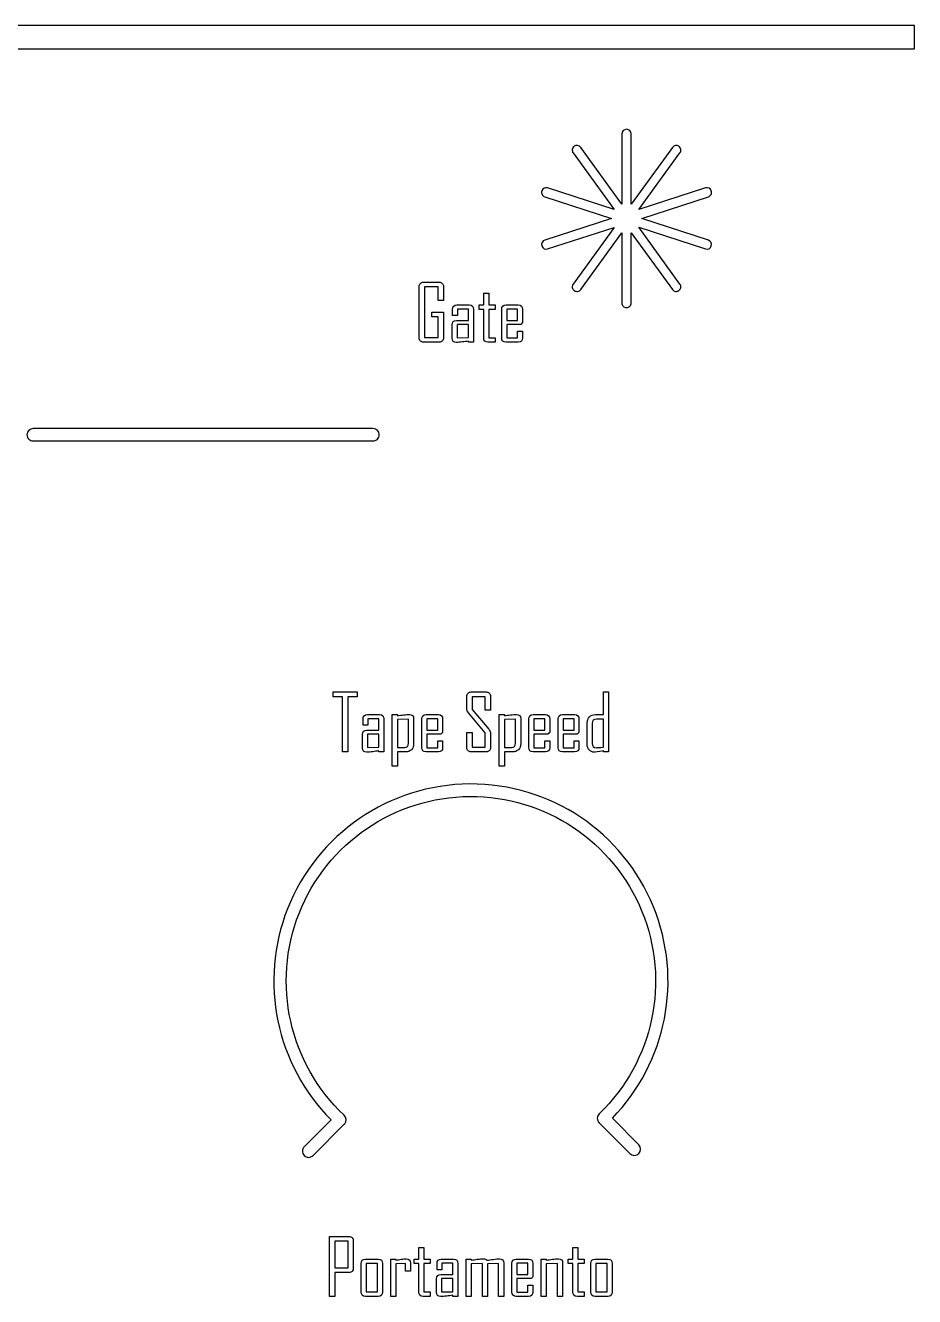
# Model space of a CAD drawing. Extents: x 0 to 261, y 10 to 469.
# Drawn here: x 98.9 to 260.8, y 237.3 to 468.9 of the extents above; entities that cross this region are included whole.
import ezdxf

# ---------------------------------------------------------------- set-up
doc = ezdxf.new("R2010")
doc.units = 0
doc.layers.add('Copie_de_Design', color=7, linetype='CONTINUOUS')

msp = doc.modelspace()

# ---------------------------------------------------------------- linework, layer by layer
at = {"layer": 'Copie_de_Design', "color": 7}
for points in [[(0, 468.851501), (0, 464.599532), (260.787402, 464.599532), (260.787402, 468.851501)], [(208.344067, 449.92815)], [(188.508399, 415.126653), (188.508399, 417.170906), (186.512981, 417.170906), (186.512981, 415.126653)], [(179.56391, 412.000965), (179.56391, 414.401046), (177.491747, 414.401046), (177.491747, 411.959103)], [(159.292295, 346.593379), (157.603864, 346.593379), (157.603864, 336.532575), (156.634064, 336.532575), (156.634064, 346.593379), (154.931683, 346.593379), (154.931683, 347.451548), (159.292295, 347.451548)], [(173.957905, 340.502477), (173.957905, 342.546732), (171.96249, 342.546732), (171.96249, 340.502477)], [(193.444608, 340.502477), (193.444608, 342.546732), (191.449193, 342.546732), (191.449193, 340.502477)], [(198.77502, 340.502477), (198.77502, 342.546732), (196.779603, 342.546732), (196.779603, 340.502477)], [(163.255218, 337.376789), (163.255218, 339.776872), (161.183055, 339.776872), (161.183055, 337.334927)], [(168.648423, 338.130315)], [(188.135127, 338.130315)], [(204.147298, 337.376781)], [(157.621303, 242.577181), (157.621303, 247.440138), (155.235178, 247.440138), (155.235178, 242.577181)], [(162.986601, 238.1955), (162.986601, 243.351488), (160.942346, 243.351488), (160.942346, 238.1955)], [(190.371243, 241.349221), (190.371243, 243.393477), (188.375828, 243.393477), (188.375828, 241.349221)], [(204.806614, 238.1955), (204.806614, 243.351488), (202.762358, 243.351488), (202.762358, 238.1955)], [(176.724272, 238.223534), (176.724272, 240.623617), (174.652109, 240.623617), (174.652109, 238.181675)]]:
    msp.add_lwpolyline(points, close=True, dxfattribs=at)
for points in [[(207.491455, 449.088082), (207.491455, 436.324031), (199.993517, 446.643099)], [(216.69461, 446.643048), (209.196672, 436.323979), (209.196672, 449.088082)], [(198.614276, 445.64005), (206.112209, 435.320981), (193.97508, 439.25803)], [(222.713041, 439.257979), (210.575912, 435.308393), (218.073851, 445.639998)], [(193.461027, 437.640615), (205.598156, 433.703566), (193.461027, 429.753987)], [(223.239676, 429.753935), (211.102547, 433.703515), (223.239676, 437.640564)], [(193.97508, 428.13652), (206.112209, 432.073562), (198.614276, 421.754494)], [(199.993517, 420.751445), (207.491455, 431.070462), (207.491455, 418.318954)], [(209.196672, 418.318954), (209.196672, 431.070462), (216.69461, 420.751394)], [(218.073851, 421.754443), (210.575912, 432.086049), (222.713041, 428.136469)], [(171.365961, 422.075721), (174.2335, 422.075721)], [(170.591519, 411.931196), (170.591519, 421.301279)], [(175.007942, 421.301279), (175.007942, 418.761658), (174.031166, 418.761658), (174.031166, 421.217555), (171.561314, 421.217555), (171.561314, 412.014917), (174.031166, 412.014917), (174.031166, 415.789464), (172.86601, 415.789464), (172.86601, 416.626702), (175.007942, 416.626702), (175.007942, 411.931196)], [(182.326793, 411.945148), (182.326793, 417.129043), (181.510486, 417.129043), (181.510486, 417.945351), (182.326793, 417.945351), (182.326793, 420.059375), (183.240777, 420.059375), (183.240777, 417.945351), (184.426863, 417.945351), (184.426863, 417.129043), (183.240777, 417.129043), (183.240777, 411.973055), (184.426863, 411.973055), (184.426863, 411.156751)], [(177.380116, 415.126647), (179.56391, 415.126647), (179.56391, 417.1709), (177.568495, 417.1709), (177.568495, 416.012723), (176.668464, 416.012723), (176.668464, 417.156948)], [(177.449885, 417.945345), (179.68252, 417.945345)], [(180.463941, 417.156948), (180.463941, 411.156751)], [(185.61295, 411.945148), (185.61295, 417.156953)], [(186.394374, 417.945351), (188.627006, 417.945351)], [(189.408427, 417.156953), (189.408427, 414.715011), (189.094465, 414.387091), (186.512981, 414.387091), (186.512981, 411.931196), (188.508399, 411.931196), (188.508399, 413.173097), (189.408427, 413.173097), (189.408427, 411.945148)], [(176.591716, 411.868397), (176.591716, 414.345223)], [(174.2335, 411.156754), (171.365961, 411.156754)], [(180.463941, 411.156751), (179.549955, 411.156751), (179.549955, 411.345142)], [(184.426863, 411.156751), (183.108214, 411.156751)], [(188.627006, 411.156751), (186.394374, 411.156751)], [(162.161663, 395.433071), (100.292199, 395.433071)], [(100.292199, 393.168677), (162.161663, 393.168677)], [(180.041834, 347.451545), (182.790763, 347.451545)], [(202.619339, 343.3212), (204.147298, 343.3212), (204.147298, 347.451571), (205.06826, 347.451571), (205.06826, 336.532575)], [(179.260413, 344.465402), (179.260413, 346.677103)], [(183.558226, 346.677103), (183.558226, 344.137484), (182.588428, 344.137484), (182.588428, 346.593379), (180.230207, 346.593379), (180.230207, 344.290978), (183.258218, 340.648994)], [(161.141193, 343.321172), (163.373828, 343.321172)], [(168.132127, 336.532575), (166.604168, 336.532575), (166.604168, 333.958071), (165.676229, 333.958071), (165.676229, 343.321177), (166.604168, 343.321177), (166.604168, 343.132787)], [(171.84388, 343.321177), (174.076515, 343.321177)], [(179.260413, 337.30702), (179.260413, 340.076883), (180.230213, 340.076883), (180.230213, 337.390744), (182.588434, 337.390744), (182.588434, 339.993159), (179.574378, 343.63514)], [(187.61883, 336.532575), (186.090874, 336.532575), (186.090874, 333.958071), (185.162936, 333.958071), (185.162936, 343.321177), (186.090874, 343.321177), (186.090874, 343.132787)], [(191.330586, 343.321177), (193.563218, 343.321177)], [(196.660996, 343.321177), (198.893628, 343.321177)], [(161.071424, 340.502471), (163.255218, 340.502471), (163.255218, 342.546727), (161.259803, 342.546727), (161.259803, 341.388547), (160.359772, 341.388547), (160.359772, 342.532772)], [(164.155249, 342.532772), (164.155249, 336.532575)], [(168.648423, 338.130315), (168.648423, 342.490927), (166.604168, 342.435112), (166.604168, 337.348894), (167.887933, 337.348894)], [(169.576362, 342.602555), (169.576362, 337.990765)], [(171.062459, 337.320975), (171.062459, 342.532777)], [(174.857936, 342.532777), (174.857936, 340.090835), (174.54397, 339.762917), (171.96249, 339.762917), (171.96249, 337.30702), (173.957905, 337.30702), (173.957905, 338.548924), (174.857936, 338.548924), (174.857936, 337.320975)], [(188.135127, 338.130315), (188.135127, 342.490927), (186.090874, 342.435112), (186.090874, 337.348894), (187.374637, 337.348894)], [(189.063065, 342.602555), (189.063065, 337.990765)], [(190.549162, 337.320975), (190.549162, 342.532777)], [(194.344639, 342.532777), (194.344639, 340.090835), (194.030677, 339.762917), (191.449193, 339.762917), (191.449193, 337.30702), (193.444608, 337.30702), (193.444608, 338.548924), (194.344639, 338.548924), (194.344639, 337.320975)], [(195.879574, 337.320975), (195.879574, 342.532777)], [(199.675049, 342.532777), (199.675049, 340.090835), (199.361086, 339.762917), (196.779603, 339.762917), (196.779603, 337.30702), (198.77502, 337.30702), (198.77502, 338.548924), (199.675049, 338.548924), (199.675049, 337.320975)], [(201.175104, 337.893109), (201.175104, 341.86301)], [(202.096066, 341.71647), (202.096066, 338.088441)], [(204.147298, 337.376789), (204.147298, 342.50487), (202.863532, 342.50487)], [(160.283024, 337.244221), (160.283024, 339.72105)], [(183.558226, 339.832687), (183.558226, 337.30702)], [(164.155249, 336.532575), (163.241266, 336.532575), (163.241266, 336.720966)], [(174.076515, 336.532575), (171.84388, 336.532575)], [(182.790763, 336.532578), (180.041834, 336.532578)], [(193.563218, 336.532575), (191.330586, 336.532575)], [(198.893628, 336.532575), (196.660996, 336.532575)], [(205.06826, 336.532575), (204.147298, 336.532575), (204.147298, 336.720966)], [(179.795458, 330.69552), (179.794918, 330.695745)], [(154.532226, 269.519476), (149.644041, 264.635686)], [(151.249513, 263.030221), (156.940431, 268.726996)], [(203.33222, 269.020126), (203.33672, 269.014126), (203.33972, 269.011126)], [(203.34722, 269.003626), (208.956102, 263.394736)], [(210.561575, 264.994351), (205.753955, 269.806358)], [(157.809688, 241.712028), (155.235183, 241.712028), (155.235183, 237.379323), (154.265377, 237.379323), (154.265377, 248.298293), (157.809682, 248.298293)], [(158.591098, 247.523851), (158.591103, 242.493446)], [(170.500808, 238.16772), (170.500808, 243.351615), (169.6845, 243.351615), (169.6845, 244.167922), (170.500808, 244.167922), (170.500808, 246.281947), (171.414791, 246.281947), (171.414791, 244.167922), (172.600877, 244.167922), (172.600877, 243.351615), (171.414791, 243.351615), (171.414791, 238.195627), (172.600877, 238.195627), (172.600877, 237.37932)], [(198.548266, 238.16772), (198.548266, 243.351615), (197.731959, 243.351615), (197.731959, 244.167922), (198.548266, 244.167922), (198.548266, 246.281947), (199.462249, 246.281947), (199.462249, 244.167922), (200.648336, 244.167922), (200.648336, 243.351615), (199.462249, 243.351615), (199.462249, 238.195627), (200.648336, 238.195627), (200.648336, 237.37932)], [(160.014407, 238.16772), (160.014407, 243.379522)], [(160.795828, 244.167922), (163.12614, 244.167922)], [(163.91454, 243.379522), (163.91454, 238.16772)], [(168.979827, 241.935287), (168.065841, 241.935287), (168.065841, 243.33766), (166.356482, 243.281846), (166.356482, 237.37932), (165.428544, 237.37932), (165.428544, 244.167922), (166.356482, 244.167922), (166.356482, 243.979532)], [(168.979827, 243.4493), (168.979827, 241.935287)], [(174.540478, 241.349216), (176.724272, 241.349216), (176.724272, 243.393477), (174.728857, 243.393477), (174.728857, 242.235298), (173.828826, 242.235298), (173.828826, 243.379522)], [(174.610247, 244.167922), (176.842882, 244.167922)], [(177.624303, 243.379522), (177.624303, 237.37932)], [(185.968769, 237.37932), (185.040831, 237.37932), (185.040831, 243.33766), (183.017509, 243.281846), (183.017509, 237.37932), (182.096546, 237.37932), (182.096546, 243.33766), (180.073222, 243.281846), (180.073222, 237.37932), (179.145283, 237.37932), (179.145283, 244.167922), (180.073222, 244.167922), (180.073222, 243.979532)], [(185.968769, 243.4493), (185.968769, 237.37932)], [(187.475797, 238.16772), (187.475797, 243.379522)], [(188.257218, 244.167922), (190.489853, 244.167922)], [(191.271274, 243.379522), (191.271274, 240.93758), (190.957309, 240.609662), (188.375828, 240.609662), (188.375828, 238.153765), (190.371243, 238.153765), (190.371243, 239.395669), (191.271274, 239.395669), (191.271274, 238.16772)], [(196.706341, 237.37932), (195.778403, 237.37932), (195.778403, 243.33766), (193.734147, 243.281846), (193.734147, 237.37932), (192.806209, 237.37932), (192.806209, 244.167922), (193.734147, 244.167922), (193.734147, 243.979532)], [(196.706341, 243.4493), (196.706341, 237.37932)], [(201.83442, 238.16772), (201.83442, 243.379522)], [(202.615841, 244.167922), (204.946152, 244.167922)], [(205.734552, 243.379522), (205.734552, 238.16772)], [(173.752081, 238.090966), (173.752081, 240.567795)], [(163.12614, 237.37932), (160.795828, 237.37932)], [(172.600877, 237.37932), (171.282229, 237.37932)], [(177.624303, 237.37932), (176.71032, 237.37932), (176.71032, 237.567711)], [(190.489853, 237.37932), (188.257218, 237.37932)], [(200.648336, 237.37932), (199.329687, 237.37932)], [(204.946152, 237.37932), (202.615841, 237.37932)]]:
    msp.add_lwpolyline(points, dxfattribs=at)
for points in [[(208.344067, 449.92815), (207.877295, 449.930017), (207.496506, 449.55483), (207.491455, 449.088082)], [(209.196672, 449.088082), (209.191621, 449.554828), (208.810836, 449.930014), (208.344067, 449.92815)], [(198.802372, 446.831194), (198.618706, 446.69876), (198.495532, 446.498463), (198.460213, 446.274802)], [(199.437124, 446.985258), (199.213462, 447.020577), (198.984957, 446.965115), (198.802372, 446.831194)], [(199.993517, 446.643099), (199.861082, 446.826765), (199.660786, 446.949939), (199.437124, 446.985258)], [(217.251003, 446.985206), (217.027341, 446.949888), (216.827045, 446.826713), (216.69461, 446.643048)], [(217.885755, 446.831143), (217.70317, 446.965064), (217.474665, 447.020525), (217.251003, 446.985206)], [(218.227914, 446.27475), (218.192595, 446.498412), (218.069421, 446.698709), (217.885755, 446.831143)], [(198.460213, 446.274802), (198.424894, 446.05114), (198.480356, 445.822635), (198.614276, 445.64005)], [(218.073851, 445.639998), (218.207771, 445.822583), (218.263233, 446.051088), (218.227914, 446.27475)], [(192.909323, 438.718909), (192.837464, 438.502794), (192.855419, 438.266872), (192.959156, 438.06412)], [(193.97508, 439.25803), (193.53212, 439.400668), (193.056869, 439.160258), (192.909323, 438.718909)], [(192.959156, 438.06412), (193.062893, 437.861369), (193.243718, 437.708779), (193.461027, 437.640615)], [(223.778797, 438.718858), (223.631252, 439.160207), (223.156, 439.400617), (222.713041, 439.257979)], [(223.239676, 437.640564), (223.454675, 437.711336), (223.632528, 437.865006), (223.73375, 438.067459)], [(223.73375, 438.067459), (223.834972, 438.269913), (223.851187, 438.504398), (223.778797, 438.718858)], [(193.461027, 429.753987), (193.014633, 429.611728), (192.767768, 429.134841), (192.909323, 428.688224)], [(192.909323, 428.688224), (193.051582, 428.241833), (193.528465, 427.994968), (193.97508, 428.13652)], [(222.713041, 428.136469), (223.159656, 427.994917), (223.636538, 428.241782), (223.778797, 428.688172)], [(223.778797, 428.688172), (223.921439, 429.131134), (223.681028, 429.60639), (223.239676, 429.753935)], [(170.591519, 421.301279), (170.591519, 421.529194), (170.663614, 421.715247), (170.807803, 421.859438)], [(170.807803, 421.859438), (170.951991, 422.003627), (171.138044, 422.075721), (171.365961, 422.075721)], [(174.2335, 422.075721), (174.461415, 422.075721), (174.647468, 422.003627), (174.791659, 421.859438)], [(174.791659, 421.859438), (174.935848, 421.715249), (175.007942, 421.529196), (175.007942, 421.301279)], [(198.614276, 421.754494), (198.480356, 421.571909), (198.424894, 421.343404), (198.460213, 421.119742)], [(218.227914, 421.119691), (218.263233, 421.343353), (218.207771, 421.571858), (218.073851, 421.754443)], [(198.460213, 421.119742), (198.495532, 420.89608), (198.618706, 420.695784), (198.802372, 420.56335)], [(198.802372, 420.56335), (198.984957, 420.429429), (199.213462, 420.373967), (199.437124, 420.409286)], [(199.437124, 420.409286), (199.660786, 420.444605), (199.861082, 420.567779), (199.993517, 420.751445)], [(216.69461, 420.751394), (216.827045, 420.567728), (217.027341, 420.444554), (217.251003, 420.409235)], [(217.251003, 420.409235), (217.474665, 420.373916), (217.70317, 420.429377), (217.885755, 420.563298)], [(217.885755, 420.563298), (218.069421, 420.695733), (218.192595, 420.896029), (218.227914, 421.119691)], [(176.668464, 417.156948), (176.668464, 417.682546), (176.928937, 417.945345), (177.449885, 417.945345)], [(179.68252, 417.945345), (180.203467, 417.945345), (180.463941, 417.682546), (180.463941, 417.156948)], [(185.61295, 417.156953), (185.61295, 417.682551), (185.873425, 417.945351), (186.394374, 417.945351)], [(188.627006, 417.945351), (189.147953, 417.945351), (189.408427, 417.682551), (189.408427, 417.156953)], [(207.491455, 418.318954), (207.490561, 418.092555), (207.580102, 417.87517), (207.740192, 417.71508)], [(207.740192, 417.71508), (207.900282, 417.55499), (208.117667, 417.465448), (208.344067, 417.466343)], [(208.344067, 417.466343), (208.570465, 417.46545), (208.787849, 417.554992), (208.947937, 417.715082)], [(208.947937, 417.715082), (209.108026, 417.875172), (209.197566, 418.092556), (209.196672, 418.318954)], [(176.591716, 414.345223), (176.591716, 414.866172), (176.854516, 415.126647), (177.380116, 415.126647)], [(170.807803, 411.373037), (170.663614, 411.517226), (170.591519, 411.703279), (170.591519, 411.931196)], [(171.365961, 411.156754), (171.138046, 411.156754), (170.951993, 411.228849), (170.807803, 411.373037)], [(174.791659, 411.373037), (174.64747, 411.228849), (174.461417, 411.156754), (174.2335, 411.156754)], [(175.007942, 411.931196), (175.007942, 411.703281), (174.935848, 411.517228), (174.791659, 411.373037)], [(177.352209, 411.114883), (176.845213, 411.114883), (176.591716, 411.366055), (176.591716, 411.868397)], [(178.447592, 411.198619), (177.991764, 411.142795), (177.626636, 411.114883), (177.352209, 411.114883)], [(179.549955, 411.345142), (179.182501, 411.293986), (178.815047, 411.245145), (178.447592, 411.198619)], [(183.108214, 411.156751), (182.587267, 411.156751), (182.326793, 411.41955), (182.326793, 411.945148)], [(186.394374, 411.156751), (185.873425, 411.156751), (185.61295, 411.41955), (185.61295, 411.945148)], [(189.408427, 411.945148), (189.408427, 411.41955), (189.147953, 411.156751), (188.627006, 411.156751)], [(99.157235, 394.303643), (99.15694, 394.002542), (99.276422, 393.713688), (99.489333, 393.500776)], [(100.292199, 395.433071), (99.667281, 395.433685), (99.159677, 394.928556), (99.157235, 394.303643)], [(163.296629, 394.303643), (163.294188, 394.928558), (162.786582, 395.433686), (162.161663, 395.433071)], [(162.96453, 393.500775), (163.177442, 393.713687), (163.296924, 394.002541), (163.296629, 394.303643)], [(99.489333, 393.500776), (99.702244, 393.287865), (99.991097, 393.168383), (100.292199, 393.168677)], [(162.161663, 393.168677), (162.462765, 393.168382), (162.751619, 393.287864), (162.96453, 393.500775)], [(179.476696, 347.235262), (179.625534, 347.379451), (179.813913, 347.451545), (180.041834, 347.451545)], [(182.790763, 347.451545), (183.018677, 347.451545), (183.202404, 347.379451), (183.341942, 347.235262)], [(179.260413, 346.677103), (179.260413, 346.905018), (179.332507, 347.091071), (179.476696, 347.235262)], [(183.341942, 347.235262), (183.486131, 347.091073), (183.558226, 346.90502), (183.558226, 346.677103)], [(160.359772, 342.532772), (160.359772, 343.058372), (160.620246, 343.321172), (161.141193, 343.321172)], [(163.373828, 343.321172), (163.894775, 343.321172), (164.155249, 343.058372), (164.155249, 342.532772)], [(166.604168, 343.132787), (166.971623, 343.179294), (167.339077, 343.22581), (167.70653, 343.272336)], [(167.70653, 343.272336), (168.171663, 343.332809), (168.536792, 343.363045), (168.801917, 343.363045)], [(168.801917, 343.363045), (169.318213, 343.363045), (169.576362, 343.109548), (169.576362, 342.602555)], [(171.062459, 342.532777), (171.062459, 343.058377), (171.322932, 343.321177), (171.84388, 343.321177)], [(174.076515, 343.321177), (174.597462, 343.321177), (174.857936, 343.058377), (174.857936, 342.532777)], [(179.574378, 343.63514), (179.365068, 343.886312), (179.260413, 344.163066), (179.260413, 344.465402)], [(186.090874, 343.132787), (186.458327, 343.179294), (186.825781, 343.22581), (187.193237, 343.272336)], [(187.193237, 343.272336), (187.658368, 343.332809), (188.023496, 343.363045), (188.28862, 343.363045)], [(188.28862, 343.363045), (188.804917, 343.363045), (189.063065, 343.109548), (189.063065, 342.602555)], [(190.549162, 342.532777), (190.549162, 343.058377), (190.809637, 343.321177), (191.330586, 343.321177)], [(193.563218, 343.321177), (194.084166, 343.321177), (194.344639, 343.058377), (194.344639, 342.532777)], [(195.879574, 342.532777), (195.879574, 343.058377), (196.140048, 343.321177), (196.660996, 343.321177)], [(198.893628, 343.321177), (199.414575, 343.321177), (199.675049, 343.058377), (199.675049, 342.532777)], [(201.175104, 341.86301), (201.175104, 342.281629), (201.312317, 342.628152), (201.586745, 342.90258)], [(201.586745, 342.90258), (201.861173, 343.18166), (202.205371, 343.3212), (202.619339, 343.3212)], [(160.283024, 339.72105), (160.283024, 340.241997), (160.545824, 340.502471), (161.071424, 340.502471)], [(183.258218, 340.648994), (183.458223, 340.407125), (183.558226, 340.135022), (183.558226, 339.832687)], [(202.863532, 342.50487), (202.351888, 342.50487), (202.096066, 342.24207), (202.096066, 341.71647)], [(167.887933, 337.348894), (168.394927, 337.348894), (168.648423, 337.609367), (168.648423, 338.130315)], [(187.374637, 337.348894), (187.88163, 337.348894), (188.135127, 337.609367), (188.135127, 338.130315)], [(202.096066, 338.088441), (202.096066, 337.567494), (202.351888, 337.30702), (202.863532, 337.30702)], [(161.043517, 336.490707), (160.536522, 336.490707), (160.283024, 336.741879), (160.283024, 337.244221)], [(162.1389, 336.574443), (161.683072, 336.518619), (161.317945, 336.490707), (161.043517, 336.490707)], [(163.241266, 336.720966), (162.873811, 336.66981), (162.506356, 336.620969), (162.1389, 336.574443)], [(169.16472, 336.944217), (168.890292, 336.669789), (168.546094, 336.532575), (168.132127, 336.532575)], [(169.576362, 337.990765), (169.576362, 337.572146), (169.439148, 337.223297), (169.16472, 336.944217)], [(171.84388, 336.532575), (171.322932, 336.532575), (171.062459, 336.795375), (171.062459, 337.320975)], [(174.857936, 337.320975), (174.857936, 336.795375), (174.597462, 336.532575), (174.076515, 336.532575)], [(179.476696, 336.748861), (179.332507, 336.89305), (179.260413, 337.079103), (179.260413, 337.30702)], [(180.041834, 336.532578), (179.813919, 336.532578), (179.62554, 336.604672), (179.476696, 336.748861)], [(183.341942, 336.748861), (183.202402, 336.604672), (183.018676, 336.532578), (182.790763, 336.532578)], [(183.558226, 337.30702), (183.558226, 337.079105), (183.486131, 336.893052), (183.341942, 336.748861)], [(188.651424, 336.944217), (188.376996, 336.669789), (188.032798, 336.532575), (187.61883, 336.532575)], [(189.063065, 337.990765), (189.063065, 337.572146), (188.925851, 337.223297), (188.651424, 336.944217)], [(191.330586, 336.532575), (190.809637, 336.532575), (190.549162, 336.795375), (190.549162, 337.320975)], [(194.344639, 337.320975), (194.344639, 336.795375), (194.084166, 336.532575), (193.563218, 336.532575)], [(196.660996, 336.532575), (196.140048, 336.532575), (195.879574, 336.795375), (195.879574, 337.320975)], [(199.675049, 337.320975), (199.675049, 336.795375), (199.414575, 336.532575), (198.893628, 336.532575)], [(201.537907, 336.888425), (201.296038, 337.158202), (201.175104, 337.493097), (201.175104, 337.893109)], [(202.493752, 336.490736), (202.098391, 336.490736), (201.779776, 336.623299), (201.537907, 336.888425)], [(204.147298, 336.720966), (203.151916, 336.567479), (202.600734, 336.490736), (202.493752, 336.490736)], [(202.863532, 337.30702), (202.984458, 337.30702), (203.41238, 337.330274), (204.147298, 337.376781)], [(179.794918, 330.695745), (165.13103, 330.611077), (151.986823, 321.605798), (146.610351, 307.962833)], [(213.24077, 308.344935), (207.707112, 321.9249), (194.459345, 330.780187), (179.795458, 330.69552)], [(148.719913, 307.13244), (153.759111, 319.919565), (166.062815, 328.346048), (179.806828, 328.425413)], [(179.806828, 328.425413), (193.550833, 328.504778), (205.95038, 320.22087), (211.1369, 307.492793)], [(146.610351, 307.962833), (141.376491, 294.681765), (144.524226, 279.596498), (154.532226, 269.519476)], [(205.753955, 269.806358), (215.648075, 279.998378), (218.628297, 295.123583), (213.24077, 308.344935)], [(156.918643, 270.354608), (146.923866, 279.789038), (143.680708, 294.345323), (148.719913, 307.13244)], [(211.1369, 307.492793), (216.317547, 294.779145), (213.255192, 280.203248), (203.396667, 270.653438)], [(157.013856, 268.806271), (157.395374, 269.266742), (157.353706, 269.944352), (156.918643, 270.354608)], [(156.940431, 268.726996), (156.942942, 268.729484), (156.945442, 268.731984), (156.947931, 268.734496)], [(156.947931, 268.734496), (156.954835, 268.739294), (156.961685, 268.74417), (156.968481, 268.749121)], [(156.968481, 268.749121), (156.984215, 268.767679), (156.999348, 268.786739), (157.013856, 268.806271)], [(203.017272, 269.822866), (203.014832, 269.67406), (203.041711, 269.526229), (203.096375, 269.387806)], [(203.111022, 270.256456), (203.051529, 270.119508), (203.019669, 269.972159), (203.017272, 269.822866)], [(203.096375, 269.387806), (203.150416, 269.251118), (203.230517, 269.126241), (203.33222, 269.020126)], [(203.346867, 270.609488), (203.246725, 270.50771), (203.166708, 270.387933), (203.111022, 270.256456)], [(203.33972, 269.011126), (203.342208, 269.008614), (203.344708, 269.006114), (203.34722, 269.003626)], [(203.396667, 270.653438), (203.379642, 270.639278), (203.363035, 270.624621), (203.346867, 270.609488)], [(149.644041, 264.635686), (149.430805, 264.422967), (149.310966, 264.134149), (149.310966, 263.832953)], [(210.561575, 263.394736), (211.001778, 263.837085), (211.001778, 264.552002), (210.561575, 264.994351)], [(149.310966, 263.832953), (149.310966, 263.531758), (149.430805, 263.242939), (149.644041, 263.030221)], [(149.644041, 263.030221), (149.856759, 262.816983), (150.14558, 262.697143), (150.446777, 262.697143)], [(150.446777, 262.697143), (150.747974, 262.697143), (151.036794, 262.816983), (151.249513, 263.030221)], [(208.956102, 263.394736), (209.168821, 263.181498), (209.457641, 263.061658), (209.758839, 263.061658)], [(209.758839, 263.061658), (210.060036, 263.061658), (210.348856, 263.181498), (210.561575, 263.394736)], [(157.809682, 248.298293), (158.037597, 248.298293), (158.22365, 248.226198), (158.367841, 248.082009)], [(158.367841, 248.082009), (158.516679, 247.93782), (158.591098, 247.751768), (158.591098, 247.523851)], [(160.014407, 243.379522), (160.014407, 243.905122), (160.274881, 244.167922), (160.795828, 244.167922)], [(163.12614, 244.167922), (163.65174, 244.167922), (163.91454, 243.905122), (163.91454, 243.379522)], [(166.356482, 243.979532), (166.663468, 244.026039), (166.972781, 244.07488), (167.28442, 244.126054)], [(167.28442, 244.126054), (167.656526, 244.181878), (167.965839, 244.20979), (168.212358, 244.20979)], [(168.212358, 244.20979), (168.724004, 244.20979), (168.979827, 243.956293), (168.979827, 243.4493)], [(173.828826, 243.379522), (173.828826, 243.905122), (174.0893, 244.167922), (174.610247, 244.167922)], [(176.842882, 244.167922), (177.36383, 244.167922), (177.624303, 243.905122), (177.624303, 243.379522)], [(180.073222, 243.979532), (180.436024, 244.026039), (180.798828, 244.07488), (181.161632, 244.126054)], [(181.161632, 244.126054), (181.603506, 244.181878), (181.968634, 244.20979), (182.257016, 244.20979)], [(182.257016, 244.20979), (182.540747, 244.20979), (182.750057, 244.12374), (182.884946, 243.951639)], [(182.884946, 243.951639), (183.275657, 244.002795), (183.664042, 244.056284), (184.050102, 244.112108)], [(184.050102, 244.112108), (184.557095, 244.177229), (184.940829, 244.20979), (185.201303, 244.20979)], [(185.201303, 244.20979), (185.712947, 244.20979), (185.968769, 243.956293), (185.968769, 243.4493)], [(187.475797, 243.379522), (187.475797, 243.905122), (187.736271, 244.167922), (188.257218, 244.167922)], [(190.489853, 244.167922), (191.0108, 244.167922), (191.271274, 243.905122), (191.271274, 243.379522)], [(193.734147, 243.979532), (194.096952, 244.026039), (194.462081, 244.07488), (194.829534, 244.126054)], [(194.829534, 244.126054), (195.27606, 244.181878), (195.643515, 244.20979), (195.931896, 244.20979)], [(195.931896, 244.20979), (196.448193, 244.20979), (196.706341, 243.956293), (196.706341, 243.4493)], [(201.83442, 243.379522), (201.83442, 243.905122), (202.094893, 244.167922), (202.615841, 244.167922)], [(204.946152, 244.167922), (205.471752, 244.167922), (205.734552, 243.905122), (205.734552, 243.379522)], [(158.367847, 241.928311), (158.223658, 241.784122), (158.037605, 241.712028), (157.809688, 241.712028)], [(158.591103, 242.493446), (158.591103, 242.265531), (158.516684, 242.077153), (158.367847, 241.928311)], [(173.752081, 240.567795), (173.752081, 241.088742), (174.01488, 241.349216), (174.540478, 241.349216)], [(160.795828, 237.37932), (160.274881, 237.37932), (160.014407, 237.64212), (160.014407, 238.16772)], [(163.91454, 238.16772), (163.91454, 237.64212), (163.65174, 237.37932), (163.12614, 237.37932)], [(171.282229, 237.37932), (170.761281, 237.37932), (170.500808, 237.64212), (170.500808, 238.16772)], [(174.512571, 237.337452), (174.005578, 237.337452), (173.752081, 237.588624), (173.752081, 238.090966)], [(175.607957, 237.421188), (175.152128, 237.365364), (174.786999, 237.337452), (174.512571, 237.337452)], [(176.71032, 237.567711), (176.342865, 237.516555), (175.975411, 237.467714), (175.607957, 237.421188)], [(188.257218, 237.37932), (187.736271, 237.37932), (187.475797, 237.64212), (187.475797, 238.16772)], [(191.271274, 238.16772), (191.271274, 237.64212), (191.0108, 237.37932), (190.489853, 237.37932)], [(199.329687, 237.37932), (198.80874, 237.37932), (198.548266, 237.64212), (198.548266, 238.16772)], [(202.615841, 237.37932), (202.094893, 237.37932), (201.83442, 237.64212), (201.83442, 238.16772)], [(205.734552, 238.16772), (205.734552, 237.64212), (205.471752, 237.37932), (204.946152, 237.37932)]]:
    msp.add_open_spline(points, degree=3, dxfattribs=at)

doc.saveas('drawing.dxf')
